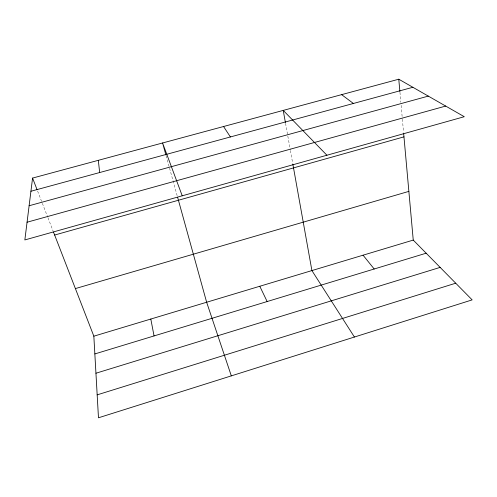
<?xml version="1.0" encoding="UTF-8"?>
<svg xmlns="http://www.w3.org/2000/svg" width="497" height="497" viewBox="0 0 497 497"><rect width="100%" height="100%" fill="white"/><g stroke="black" fill="none" stroke-linecap="round" stroke-linejoin="round"><path stroke-width="0.37" stroke-dasharray="2.48 1.86" d="M37.604 191.059L42.071 202.596M42.351 203.316L47.662 217.015M47.942 217.736L53.247 231.434M166.073 155.623L177.392 196.532M285.526 123.268L290.273 149.746M290.41 150.504L292.708 163.37M399.955 92.274L400.849 102.27M401.129 105.345L402.303 118.416M402.371 119.187L403.552 132.258"/><path stroke-width="0.75" d="M32.572 178.075L24.85 239.939L464.279 116.708L398.774 79.209L32.572 178.075L37.045 189.612M97.176 394.86L455.718 283.203M95.946 373.228L440.137 267.386M94.852 353.932L426.165 253.197M93.84 336.183L413.249 240.088L472.15 299.884L98.474 417.791L93.84 336.183L53.527 232.155M75.395 288.583L408.869 191.376M54.645 235.038L403.962 136.868M27.062 222.221L445.703 106.072M29.118 205.752L428.302 96.107M30.926 191.252L412.883 87.279M341.619 94.641L353.41 103.469M326.914 155.232L283.228 110.402L285.396 122.51M363.058 255.191L374.198 269.001M223.557 126.511L230.403 136.955M354.417 337.034L311.911 270.579L292.845 164.122M259.782 286.26L267.156 301.542M182.225 195.806L162.575 142.981L165.868 154.878M231.322 375.875L206.646 302.251L177.603 197.278M150.808 319.043L154.051 335.935M98.319 160.326L99.667 172.54M398.774 79.209L399.886 91.51M403.688 133.792L413.249 240.088"/></g></svg>
